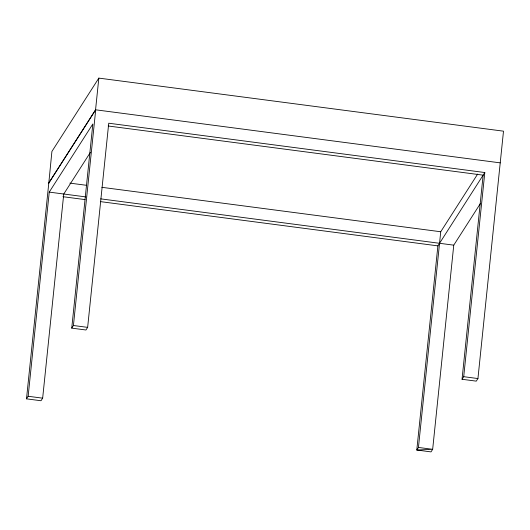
<?xml version="1.0" encoding="UTF-8"?>
<svg xmlns="http://www.w3.org/2000/svg" width="530" height="530" viewBox="0 0 530 530"><rect width="100%" height="100%" fill="white"/><g stroke="black" fill="none" stroke-linecap="round" stroke-linejoin="round"><path stroke-width="0.79" d="M108.166 125.988L483.135 175.158L462.034 379.314L463.717 376.684L484.811 172.535L108.736 123.218L87.642 327.368L85.959 329.998L71.742 328.13L73.425 325.506L95.711 109.816L48.786 183.155L51.913 151.447L98.832 78.109L503.5 131.175L477.934 378.552L476.278 381.143L462.061 379.275M90.445 152.302L63.752 194.02L42.658 398.169L41.009 400.746L26.5 398.845L48.786 183.155M26.5 398.845L28.15 396.268L49.244 192.112L92.843 123.98L71.742 328.13M48.634 183.135L95.559 109.796L98.832 78.109M484.811 172.535L437.893 245.874L416.792 450.023L431.016 451.891L432.666 449.314L453.759 245.158L480.465 203.421M418.442 447.446L432.666 449.314L416.792 450.023L418.442 447.446L440.735 231.756L477.656 174.052M95.559 109.796L500.227 162.862M69.867 183.122L86.277 185.275M101.866 187.322L440.735 231.756M49.244 192.112L85.906 196.922M100.68 198.856L453.759 245.158M62.924 196.703L85.078 199.605M100.667 201.652L437.893 245.874M73.425 325.506L87.642 327.368M463.717 376.684L477.934 378.552M28.15 396.268L42.658 398.169"/></g></svg>
